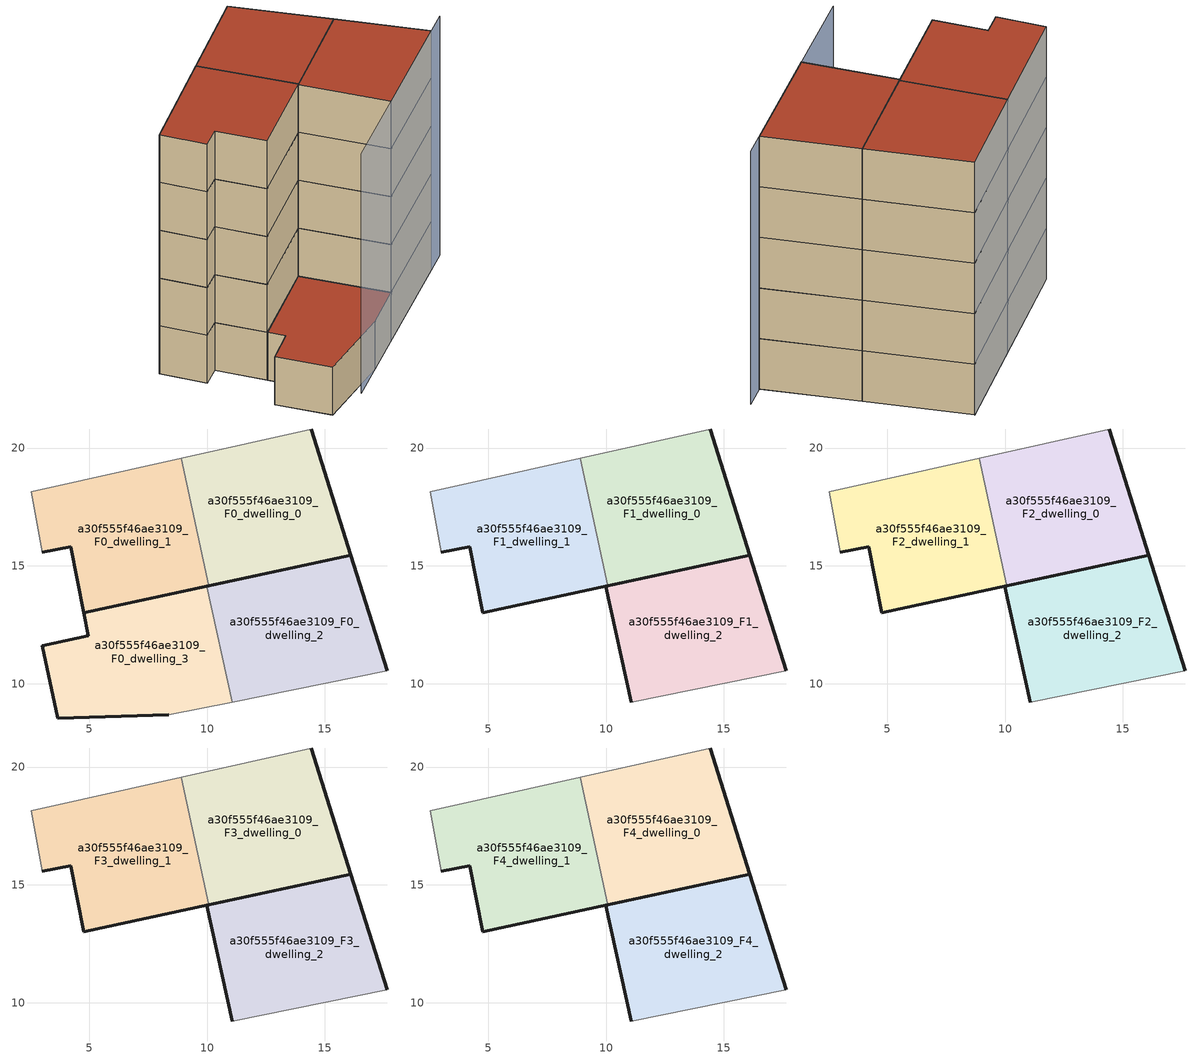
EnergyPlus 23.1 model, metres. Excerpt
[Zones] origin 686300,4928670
a30f555f46ae3109_F0_dwelling_0
 floor ground (EU_floor_Construction): 16.1,15.46 14.42,20.81 8.9,19.58 10.07,14.16 z0
 wall outside (EU_wall_Construction): 14.42,20.81 16.1,15.46 10.07,14.16 z0:3
 wall adiabatic (EU_wall_Construction): 8.9,19.58 14.42,20.81 z0:3
 wall to a30f555f46ae3109_F0_dwelling_1 (EU_wall_Construction): 10.07,14.16 8.9,19.58 z0:3
a30f555f46ae3109_F0_dwelling_1
 floor ground (EU_floor_Construction): 10.07,14.16 8.9,19.58 2.54,18.15 3,15.58 4.2,15.82 4.76,13.01 z0
 wall outside (EU_wall_Construction): 10.07,14.16 4.76,13.01 4.2,15.82 3,15.58 z0:3
 wall adiabatic (EU_wall_Construction): 3,15.58 2.54,18.15 8.9,19.58 z0:3
a30f555f46ae3109_F0_dwelling_2
 floor ground (EU_floor_Construction): 17.64,10.55 16.1,15.46 9.99,14.14 11.05,9.21 z0
 wall outside (EU_wall_Construction): 9.99,14.14 16.1,15.46 17.64,10.55 z0:3
 wall adiabatic (EU_wall_Construction): 17.64,10.55 11.05,9.21 z0:3
 wall to a30f555f46ae3109_F0_dwelling_3 (EU_wall_Construction): 11.05,9.21 9.99,14.14 z0:3
a30f555f46ae3109_F0_dwelling_3
 floor ground (EU_floor_Construction): 11.05,9.21 9.99,14.14 4.76,13.01 4.96,12.04 3,11.6 3.66,8.54 8.38,8.67 z0
 wall outside (EU_wall_Construction): 8.38,8.67 3.66,8.54 3,11.6 4.96,12.04 4.76,13.01 9.99,14.14 z0:3
 wall adiabatic (EU_wall_Construction): 11.05,9.21 8.38,8.67 z0:3
 roof outside (EU_roof_Construction): 9.99,14.14 11.05,9.21 8.38,8.67 3.66,8.54 3,11.6 4.96,12.04 4.76,13.01 z3
a30f555f46ae3109_F1_dwelling_0
 floor to a30f555f46ae3109_F0_dwelling_0 (EU_floor_Construction): 16.1,15.46 14.42,20.81 8.9,19.58 10.07,14.16 z3
 wall outside (EU_wall_Construction): 14.42,20.81 16.1,15.46 10.07,14.16 z3:6
 wall adiabatic (EU_wall_Construction): 8.9,19.58 14.42,20.81 z3:6
 wall to a30f555f46ae3109_F1_dwelling_1 (EU_wall_Construction): 10.07,14.16 8.9,19.58 z3:6
a30f555f46ae3109_F1_dwelling_1
 floor to a30f555f46ae3109_F0_dwelling_1 (EU_floor_Construction): 10.07,14.16 8.9,19.58 2.54,18.15 3,15.58 4.2,15.82 4.76,13.01 z3
 wall outside (EU_wall_Construction): 10.07,14.16 4.76,13.01 4.2,15.82 3,15.58 z3:6
 wall adiabatic (EU_wall_Construction): 3,15.58 2.54,18.15 8.9,19.58 z3:6
a30f555f46ae3109_F1_dwelling_2
 floor to a30f555f46ae3109_F0_dwelling_2 (EU_floor_Construction): 17.64,10.55 16.1,15.46 9.99,14.14 11.05,9.21 z3
 wall outside (EU_wall_Construction): 11.05,9.21 9.99,14.14 16.1,15.46 17.64,10.55 z3:6
 wall adiabatic (EU_wall_Construction): 17.64,10.55 11.05,9.21 z3:6
a30f555f46ae3109_F2_dwelling_0
 floor to a30f555f46ae3109_F1_dwelling_0 (EU_floor_Construction): 16.1,15.46 14.42,20.81 8.9,19.58 10.07,14.16 z6
 wall outside (EU_wall_Construction): 14.42,20.81 16.1,15.46 10.07,14.16 z6:9
 wall adiabatic (EU_wall_Construction): 8.9,19.58 14.42,20.81 z6:9
 wall to a30f555f46ae3109_F2_dwelling_1 (EU_wall_Construction): 10.07,14.16 8.9,19.58 z6:9
a30f555f46ae3109_F2_dwelling_1
 floor to a30f555f46ae3109_F1_dwelling_1 (EU_floor_Construction): 10.07,14.16 8.9,19.58 2.54,18.15 3,15.58 4.2,15.82 4.76,13.01 z6
 wall outside (EU_wall_Construction): 10.07,14.16 4.76,13.01 4.2,15.82 3,15.58 z6:9
 wall adiabatic (EU_wall_Construction): 3,15.58 2.54,18.15 8.9,19.58 z6:9
a30f555f46ae3109_F2_dwelling_2
 floor to a30f555f46ae3109_F1_dwelling_2 (EU_floor_Construction): 17.64,10.55 16.1,15.46 9.99,14.14 11.05,9.21 z6
 wall outside (EU_wall_Construction): 11.05,9.21 9.99,14.14 16.1,15.46 17.64,10.55 z6:9
 wall adiabatic (EU_wall_Construction): 17.64,10.55 11.05,9.21 z6:9
a30f555f46ae3109_F3_dwelling_0
 floor to a30f555f46ae3109_F2_dwelling_0 (EU_floor_Construction): 16.1,15.46 14.42,20.81 8.9,19.58 10.07,14.16 z9
 wall outside (EU_wall_Construction): 14.42,20.81 16.1,15.46 10.07,14.16 z9:12
 wall adiabatic (EU_wall_Construction): 8.9,19.58 14.42,20.81 z9:12
 wall to a30f555f46ae3109_F3_dwelling_1 (EU_wall_Construction): 10.07,14.16 8.9,19.58 z9:12
a30f555f46ae3109_F3_dwelling_1
 floor to a30f555f46ae3109_F2_dwelling_1 (EU_floor_Construction): 10.07,14.16 8.9,19.58 2.54,18.15 3,15.58 4.2,15.82 4.76,13.01 z9
 wall outside (EU_wall_Construction): 10.07,14.16 4.76,13.01 4.2,15.82 3,15.58 z9:12
 wall adiabatic (EU_wall_Construction): 3,15.58 2.54,18.15 8.9,19.58 z9:12
a30f555f46ae3109_F3_dwelling_2
 floor to a30f555f46ae3109_F2_dwelling_2 (EU_floor_Construction): 17.64,10.55 16.1,15.46 9.99,14.14 11.05,9.21 z9
 wall outside (EU_wall_Construction): 11.05,9.21 9.99,14.14 16.1,15.46 17.64,10.55 z9:12
 wall adiabatic (EU_wall_Construction): 17.64,10.55 11.05,9.21 z9:12
a30f555f46ae3109_F4_dwelling_0
 floor to a30f555f46ae3109_F3_dwelling_0 (EU_floor_Construction): 16.1,15.46 14.42,20.81 8.9,19.58 10.07,14.16 z12
 wall outside (EU_wall_Construction): 14.42,20.81 16.1,15.46 10.07,14.16 z12:15
 wall adiabatic (EU_wall_Construction): 8.9,19.58 14.42,20.81 z12:15
 wall to a30f555f46ae3109_F4_dwelling_1 (EU_wall_Construction): 10.07,14.16 8.9,19.58 z12:15
 roof outside (EU_roof_Construction): 14.42,20.81 16.1,15.46 10.07,14.16 8.9,19.58 z15
a30f555f46ae3109_F4_dwelling_1
 floor to a30f555f46ae3109_F3_dwelling_1 (EU_floor_Construction): 10.07,14.16 8.9,19.58 2.54,18.15 3,15.58 4.2,15.82 4.76,13.01 z12
 wall outside (EU_wall_Construction): 10.07,14.16 4.76,13.01 4.2,15.82 3,15.58 z12:15
 wall adiabatic (EU_wall_Construction): 3,15.58 2.54,18.15 8.9,19.58 z12:15
 roof outside (EU_roof_Construction): 8.9,19.58 10.07,14.16 4.76,13.01 4.2,15.82 3,15.58 2.54,18.15 z15
a30f555f46ae3109_F4_dwelling_2
 floor to a30f555f46ae3109_F3_dwelling_2 (EU_floor_Construction): 17.64,10.55 16.1,15.46 9.99,14.14 11.05,9.21 z12
 wall outside (EU_wall_Construction): 11.05,9.21 9.99,14.14 16.1,15.46 17.64,10.55 z12:15
 wall adiabatic (EU_wall_Construction): 17.64,10.55 11.05,9.21 z12:15
 roof outside (EU_roof_Construction): 16.1,15.46 17.64,10.55 11.05,9.21 9.99,14.14 z15
shading: 6.11,8.21 18.97,10.82 / 14.42,20.81 2.54,18.15 z0:15
[Building]
EU S2 Campaign: North Axis=0; Terrain=City; Solar Distribution=FullExterior
[Site:Location]
Bologna: Latitude=44.5; Longitude=11.25; Time Zone=1; Elevation=37
[SizingPeriod:WeatherFileDays]
AnnualSizingPeriod: Begin Month=1; Begin Day of Month=1; End Month=12; End Day of Month=31; Day of Week for Start Day=Monday; Use Weather File Daylight Saving Period=No; Use Weather File Rain and Snow Indicators=No
[MATERIAL]
EU_InternalMass_Material: Roughness=MediumRough; Thickness=0.1; Conductivity=1; Density=1800; Specific Heat=900; Thermal Absorptance=0.9; Solar Absorptance=0.7; Visible Absorptance=0.7
[MATERIAL:NOMASS] Roughness=MediumRough; Thermal Absorptance=0.9; Solar Absorptance=0.7; Visible Absorptance=0.7
Name | Thermal Resistance
EU_wall_NoMass | 0.905828
EU_roof_NoMass | 0.37593
EU_floor_NoMass | 0.67114
[CONSTRUCTION]
EU_wall_Construction: EU_wall_NoMass
EU_roof_Construction: EU_roof_NoMass
EU_floor_Construction: EU_floor_NoMass
EU_InternalMass_Construction: EU_InternalMass_Material
[ZONE] Type=1; Multiplier=1; Ceiling Height=autocalculate; Floor Area=autocalculate; Part of Total Floor Area=Yes
Name | Volume
a30f555f46ae3109_F0_dwelling_0; a30f555f46ae3109_F1_dwelling_0; a30f555f46ae3109_F2_dwelling_0; a30f555f46ae3109_F3_dwelling_0; a30f555f46ae3109_F4_dwelling_0 | 98.7312
a30f555f46ae3109_F0_dwelling_1 | 98.7173
a30f555f46ae3109_F1_dwelling_1; a30f555f46ae3109_F2_dwelling_1; a30f555f46ae3109_F3_dwelling_1; a30f555f46ae3109_F4_dwelling_1 | 98.7158
a30f555f46ae3109_F0_dwelling_2 | 98.7239
a30f555f46ae3109_F1_dwelling_2; a30f555f46ae3109_F2_dwelling_2; a30f555f46ae3109_F3_dwelling_2; a30f555f46ae3109_F4_dwelling_2 | 98.7261
a30f555f46ae3109_F0_dwelling_3 | 98.7305
[INTERNALMASS] Construction=EU_InternalMass_Construction
Name | Zone or ZoneList | Surface Area
a30f555f46ae3109_F0_dwelling_0_EU_InternalMass | a30f555f46ae3109_F0_dwelling_0 | 32.9103
a30f555f46ae3109_F0_dwelling_1_EU_InternalMass | a30f555f46ae3109_F0_dwelling_1 | 32.9056
a30f555f46ae3109_F0_dwelling_2_EU_InternalMass | a30f555f46ae3109_F0_dwelling_2 | 32.9083
a30f555f46ae3109_F0_dwelling_3_EU_InternalMass | a30f555f46ae3109_F0_dwelling_3 | 32.9103
a30f555f46ae3109_F1_dwelling_0_EU_InternalMass | a30f555f46ae3109_F1_dwelling_0 | 43.882
a30f555f46ae3109_F1_dwelling_1_EU_InternalMass | a30f555f46ae3109_F1_dwelling_1 | 43.8799
a30f555f46ae3109_F1_dwelling_2_EU_InternalMass | a30f555f46ae3109_F1_dwelling_2 | 43.8748
a30f555f46ae3109_F2_dwelling_0_EU_InternalMass | a30f555f46ae3109_F2_dwelling_0 | 43.882
a30f555f46ae3109_F2_dwelling_1_EU_InternalMass | a30f555f46ae3109_F2_dwelling_1 | 43.8799
a30f555f46ae3109_F2_dwelling_2_EU_InternalMass | a30f555f46ae3109_F2_dwelling_2 | 43.8748
a30f555f46ae3109_F3_dwelling_0_EU_InternalMass | a30f555f46ae3109_F3_dwelling_0 | 43.882
a30f555f46ae3109_F3_dwelling_1_EU_InternalMass | a30f555f46ae3109_F3_dwelling_1 | 43.8799
a30f555f46ae3109_F3_dwelling_2_EU_InternalMass | a30f555f46ae3109_F3_dwelling_2 | 43.8748
a30f555f46ae3109_F4_dwelling_0_EU_InternalMass | a30f555f46ae3109_F4_dwelling_0 | 43.882
a30f555f46ae3109_F4_dwelling_1_EU_InternalMass | a30f555f46ae3109_F4_dwelling_1 | 43.8799
a30f555f46ae3109_F4_dwelling_2_EU_InternalMass | a30f555f46ae3109_F4_dwelling_2 | 43.8748
[OTHEREQUIPMENT] Fuel Type=Electricity; Design Level Calculation Method=Watts/Area; Power per Zone Floor Area=1; Fraction Latent=0; Fraction Radiant=0; Fraction Lost=0; Carbon Dioxide Generation Rate=0; EndUse Subcategory=EU_Step8_InternalGains
Name | Zone or ZoneList or Space or SpaceList | Schedule
EU_Step8_InternalGain_a30f555f46ae3109_F0_dwelling_0_f000 | a30f555f46ae3109_F0_dwelling_0 | EU_Step8_GainSchedule_a30f555f46ae3109_F0_dwelling_0_f000
EU_Step8_InternalGain_a30f555f46ae3109_F0_dwelling_1_f000 | a30f555f46ae3109_F0_dwelling_1 | EU_Step8_GainSchedule_a30f555f46ae3109_F0_dwelling_1_f000
EU_Step8_InternalGain_a30f555f46ae3109_F0_dwelling_2_f000 | a30f555f46ae3109_F0_dwelling_2 | EU_Step8_GainSchedule_a30f555f46ae3109_F0_dwelling_2_f000
EU_Step8_InternalGain_a30f555f46ae3109_F0_dwelling_3_f000 | a30f555f46ae3109_F0_dwelling_3 | EU_Step8_GainSchedule_a30f555f46ae3109_F0_dwelling_3_f000
EU_Step8_InternalGain_a30f555f46ae3109_F1_dwelling_0_f000 | a30f555f46ae3109_F1_dwelling_0 | EU_Step8_GainSchedule_a30f555f46ae3109_F1_dwelling_0_f000
EU_Step8_InternalGain_a30f555f46ae3109_F1_dwelling_1_f000 | a30f555f46ae3109_F1_dwelling_1 | EU_Step8_GainSchedule_a30f555f46ae3109_F1_dwelling_1_f000
EU_Step8_InternalGain_a30f555f46ae3109_F1_dwelling_2_f000 | a30f555f46ae3109_F1_dwelling_2 | EU_Step8_GainSchedule_a30f555f46ae3109_F1_dwelling_2_f000
EU_Step8_InternalGain_a30f555f46ae3109_F2_dwelling_0_f000 | a30f555f46ae3109_F2_dwelling_0 | EU_Step8_GainSchedule_a30f555f46ae3109_F2_dwelling_0_f000
EU_Step8_InternalGain_a30f555f46ae3109_F2_dwelling_1_f000 | a30f555f46ae3109_F2_dwelling_1 | EU_Step8_GainSchedule_a30f555f46ae3109_F2_dwelling_1_f000
EU_Step8_InternalGain_a30f555f46ae3109_F2_dwelling_2_f000 | a30f555f46ae3109_F2_dwelling_2 | EU_Step8_GainSchedule_a30f555f46ae3109_F2_dwelling_2_f000
EU_Step8_InternalGain_a30f555f46ae3109_F3_dwelling_0_f000 | a30f555f46ae3109_F3_dwelling_0 | EU_Step8_GainSchedule_a30f555f46ae3109_F3_dwelling_0_f000
EU_Step8_InternalGain_a30f555f46ae3109_F3_dwelling_1_f000 | a30f555f46ae3109_F3_dwelling_1 | EU_Step8_GainSchedule_a30f555f46ae3109_F3_dwelling_1_f000
EU_Step8_InternalGain_a30f555f46ae3109_F3_dwelling_2_f000 | a30f555f46ae3109_F3_dwelling_2 | EU_Step8_GainSchedule_a30f555f46ae3109_F3_dwelling_2_f000
EU_Step8_InternalGain_a30f555f46ae3109_F4_dwelling_0_f000 | a30f555f46ae3109_F4_dwelling_0 | EU_Step8_GainSchedule_a30f555f46ae3109_F4_dwelling_0_f000
EU_Step8_InternalGain_a30f555f46ae3109_F4_dwelling_1_f000 | a30f555f46ae3109_F4_dwelling_1 | EU_Step8_GainSchedule_a30f555f46ae3109_F4_dwelling_1_f000
EU_Step8_InternalGain_a30f555f46ae3109_F4_dwelling_2_f000 | a30f555f46ae3109_F4_dwelling_2 | EU_Step8_GainSchedule_a30f555f46ae3109_F4_dwelling_2_f000
[ZONEVENTILATION:DESIGNFLOWRATE] Schedule=EU_AlwaysOn; Design Flow Rate Calculation Method=AirChanges/Hour; Air Changes per Hour=0.73129; Ventilation Type=Natural; Fan Pressure Rise=0; Fan Total Efficiency=1; Constant Term Coefficient=1; Temperature Term Coefficient=0; Velocity Term Coefficient=0; Velocity Squared Term Coefficient=0; Minimum Indoor Temperature=-100; Maximum Indoor Temperature=100; Delta Temperature=-100; Minimum Outdoor Temperature=-100; Maximum Outdoor Temperature=100; Maximum Wind Speed=40
Name | Zone or ZoneList or Space or SpaceList
EU_ConstantAir_a30f555f46ae3109_F0_dwelling_0 | a30f555f46ae3109_F0_dwelling_0
EU_ConstantAir_a30f555f46ae3109_F0_dwelling_1 | a30f555f46ae3109_F0_dwelling_1
EU_ConstantAir_a30f555f46ae3109_F0_dwelling_2 | a30f555f46ae3109_F0_dwelling_2
EU_ConstantAir_a30f555f46ae3109_F0_dwelling_3 | a30f555f46ae3109_F0_dwelling_3
EU_ConstantAir_a30f555f46ae3109_F1_dwelling_0 | a30f555f46ae3109_F1_dwelling_0
EU_ConstantAir_a30f555f46ae3109_F1_dwelling_1 | a30f555f46ae3109_F1_dwelling_1
EU_ConstantAir_a30f555f46ae3109_F1_dwelling_2 | a30f555f46ae3109_F1_dwelling_2
EU_ConstantAir_a30f555f46ae3109_F2_dwelling_0 | a30f555f46ae3109_F2_dwelling_0
EU_ConstantAir_a30f555f46ae3109_F2_dwelling_1 | a30f555f46ae3109_F2_dwelling_1
EU_ConstantAir_a30f555f46ae3109_F2_dwelling_2 | a30f555f46ae3109_F2_dwelling_2
EU_ConstantAir_a30f555f46ae3109_F3_dwelling_0 | a30f555f46ae3109_F3_dwelling_0
EU_ConstantAir_a30f555f46ae3109_F3_dwelling_1 | a30f555f46ae3109_F3_dwelling_1
EU_ConstantAir_a30f555f46ae3109_F3_dwelling_2 | a30f555f46ae3109_F3_dwelling_2
EU_ConstantAir_a30f555f46ae3109_F4_dwelling_0 | a30f555f46ae3109_F4_dwelling_0
EU_ConstantAir_a30f555f46ae3109_F4_dwelling_1 | a30f555f46ae3109_F4_dwelling_1
EU_ConstantAir_a30f555f46ae3109_F4_dwelling_2 | a30f555f46ae3109_F4_dwelling_2
[HVACTEMPLATE:THERMOSTAT] Constant Heating Setpoint=20; Constant Cooling Setpoint=50
EU_HeatOnly_a30f555f46ae3109_F0_dwelling_0; EU_HeatOnly_a30f555f46ae3109_F0_dwelling_1; EU_HeatOnly_a30f555f46ae3109_F0_dwelling_2; EU_HeatOnly_a30f555f46ae3109_F0_dwelling_3; EU_HeatOnly_a30f555f46ae3109_F1_dwelling_0; EU_HeatOnly_a30f555f46ae3109_F1_dwelling_1; EU_HeatOnly_a30f555f46ae3109_F1_dwelling_2; EU_HeatOnly_a30f555f46ae3109_F2_dwelling_0; EU_HeatOnly_a30f555f46ae3109_F2_dwelling_1; EU_HeatOnly_a30f555f46ae3109_F2_dwelling_2; EU_HeatOnly_a30f555f46ae3109_F3_dwelling_0; EU_HeatOnly_a30f555f46ae3109_F3_dwelling_1; EU_HeatOnly_a30f555f46ae3109_F3_dwelling_2; EU_HeatOnly_a30f555f46ae3109_F4_dwelling_0; EU_HeatOnly_a30f555f46ae3109_F4_dwelling_1; EU_HeatOnly_a30f555f46ae3109_F4_dwelling_2
[HVACTEMPLATE:ZONE:IDEALLOADSAIRSYSTEM] System Availability Schedule=EU_AlwaysOn; Maximum Heating Supply Air Temperature=50; Minimum Cooling Supply Air Temperature=13; Maximum Heating Supply Air Humidity Ratio=0.0156; Minimum Cooling Supply Air Humidity Ratio=0.0077; Heating Limit=NoLimit; Cooling Limit=NoLimit; Heating Availability Schedule=EU_AlwaysOn; Cooling Availability Schedule=EU_CoolingOff; Dehumidification Control Type=ConstantSensibleHeatRatio; Cooling Sensible Heat Ratio=0.7; Dehumidification Setpoint=60; Humidification Control Type=None; Humidification Setpoint=30; Outdoor Air Method=None; Outdoor Air Flow Rate per Person=0.00944; Outdoor Air Flow Rate per Zone Floor Area=0; Outdoor Air Flow Rate per Zone=0; Demand Controlled Ventilation Type=None; Outdoor Air Economizer Type=NoEconomizer; Heat Recovery Type=None; Sensible Heat Recovery Effectiveness=0.7; Latent Heat Recovery Effectiveness=0.65
Name | Template Thermostat
a30f555f46ae3109_F0_dwelling_0 | EU_HeatOnly_a30f555f46ae3109_F0_dwelling_0
a30f555f46ae3109_F0_dwelling_1 | EU_HeatOnly_a30f555f46ae3109_F0_dwelling_1
a30f555f46ae3109_F0_dwelling_2 | EU_HeatOnly_a30f555f46ae3109_F0_dwelling_2
a30f555f46ae3109_F0_dwelling_3 | EU_HeatOnly_a30f555f46ae3109_F0_dwelling_3
a30f555f46ae3109_F1_dwelling_0 | EU_HeatOnly_a30f555f46ae3109_F1_dwelling_0
a30f555f46ae3109_F1_dwelling_1 | EU_HeatOnly_a30f555f46ae3109_F1_dwelling_1
a30f555f46ae3109_F1_dwelling_2 | EU_HeatOnly_a30f555f46ae3109_F1_dwelling_2
a30f555f46ae3109_F2_dwelling_0 | EU_HeatOnly_a30f555f46ae3109_F2_dwelling_0
a30f555f46ae3109_F2_dwelling_1 | EU_HeatOnly_a30f555f46ae3109_F2_dwelling_1
a30f555f46ae3109_F2_dwelling_2 | EU_HeatOnly_a30f555f46ae3109_F2_dwelling_2
a30f555f46ae3109_F3_dwelling_0 | EU_HeatOnly_a30f555f46ae3109_F3_dwelling_0
a30f555f46ae3109_F3_dwelling_1 | EU_HeatOnly_a30f555f46ae3109_F3_dwelling_1
a30f555f46ae3109_F3_dwelling_2 | EU_HeatOnly_a30f555f46ae3109_F3_dwelling_2
a30f555f46ae3109_F4_dwelling_0 | EU_HeatOnly_a30f555f46ae3109_F4_dwelling_0
a30f555f46ae3109_F4_dwelling_1 | EU_HeatOnly_a30f555f46ae3109_F4_dwelling_1
a30f555f46ae3109_F4_dwelling_2 | EU_HeatOnly_a30f555f46ae3109_F4_dwelling_2
[SIZING:ZONE] Zone Cooling Design Supply Air Temperature Input Method=SupplyAirTemperature; Zone Cooling Design Supply Air Temperature=13; Zone Heating Design Supply Air Temperature Input Method=SupplyAirTemperature; Zone Heating Design Supply Air Temperature=50; Zone Cooling Design Supply Air Humidity Ratio=0.008; Zone Heating Design Supply Air Humidity Ratio=0.008; Cooling Design Air Flow Method=DesignDay; Cooling Design Air Flow Rate=0; Cooling Minimum Air Flow per Zone Floor Area=0.000762; Cooling Minimum Air Flow=0; Cooling Minimum Air Flow Fraction=0.2; Heating Design Air Flow Method=DesignDay; Heating Design Air Flow Rate=0; Heating Maximum Air Flow per Zone Floor Area=0.002032; Heating Maximum Air Flow=0.141576; Heating Maximum Air Flow Fraction=0.3; Account for Dedicated Outdoor Air System=No; Dedicated Outdoor Air System Control Strategy=NeutralSupplyAir; Dedicated Outdoor Air Low Setpoint Temperature for Design=autosize; Dedicated Outdoor Air High Setpoint Temperature for Design=autosize; Zone Load Sizing Method=Sensible Load Only No Latent Load; Zone Latent Cooling Design Supply Air Humidity Ratio Input Method=HumidityRatioDifference; Zone Cooling Design Supply Air Humidity Ratio Difference=0.005; Zone Latent Heating Design Supply Air Humidity Ratio Input Method=HumidityRatioDifference; Zone Humidification Design Supply Air Humidity Ratio Difference=0.005
a30f555f46ae3109_F0_dwelling_0; a30f555f46ae3109_F0_dwelling_1; a30f555f46ae3109_F0_dwelling_2; a30f555f46ae3109_F0_dwelling_3; a30f555f46ae3109_F1_dwelling_0; a30f555f46ae3109_F1_dwelling_1; a30f555f46ae3109_F1_dwelling_2; a30f555f46ae3109_F2_dwelling_0; a30f555f46ae3109_F2_dwelling_1; a30f555f46ae3109_F2_dwelling_2; a30f555f46ae3109_F3_dwelling_0; a30f555f46ae3109_F3_dwelling_1; a30f555f46ae3109_F3_dwelling_2; a30f555f46ae3109_F4_dwelling_0; a30f555f46ae3109_F4_dwelling_1; a30f555f46ae3109_F4_dwelling_2
[SCHEDULE:CONSTANT]
Name | Hourly Value
EU_AlwaysOn | 1
EU_CoolingOff | 0
[SCHEDULE:FILE] Column Number=1; Rows to Skip at Top=0; Number of Hours of Data=8760; Column Separator=Comma; Interpolate to Timestep=No; Minutes per Item=60; Adjust Schedule for Daylight Savings=Yes
Name | File
EU_Step8_GainSchedule_a30f555f46ae3109_F0_dwelling_0_f000 | ../../schedules/a30f555f46ae3109/a30f555f46ae3109_F0_dwelling_0_f000_gain.csv
EU_Step8_GainSchedule_a30f555f46ae3109_F0_dwelling_1_f000 | ../../schedules/a30f555f46ae3109/a30f555f46ae3109_F0_dwelling_1_f000_gain.csv
EU_Step8_GainSchedule_a30f555f46ae3109_F0_dwelling_2_f000 | ../../schedules/a30f555f46ae3109/a30f555f46ae3109_F0_dwelling_2_f000_gain.csv
EU_Step8_GainSchedule_a30f555f46ae3109_F0_dwelling_3_f000 | ../../schedules/a30f555f46ae3109/a30f555f46ae3109_F0_dwelling_3_f000_gain.csv
EU_Step8_GainSchedule_a30f555f46ae3109_F1_dwelling_0_f000 | ../../schedules/a30f555f46ae3109/a30f555f46ae3109_F1_dwelling_0_f000_gain.csv
EU_Step8_GainSchedule_a30f555f46ae3109_F1_dwelling_1_f000 | ../../schedules/a30f555f46ae3109/a30f555f46ae3109_F1_dwelling_1_f000_gain.csv
EU_Step8_GainSchedule_a30f555f46ae3109_F1_dwelling_2_f000 | ../../schedules/a30f555f46ae3109/a30f555f46ae3109_F1_dwelling_2_f000_gain.csv
EU_Step8_GainSchedule_a30f555f46ae3109_F2_dwelling_0_f000 | ../../schedules/a30f555f46ae3109/a30f555f46ae3109_F2_dwelling_0_f000_gain.csv
EU_Step8_GainSchedule_a30f555f46ae3109_F2_dwelling_1_f000 | ../../schedules/a30f555f46ae3109/a30f555f46ae3109_F2_dwelling_1_f000_gain.csv
EU_Step8_GainSchedule_a30f555f46ae3109_F2_dwelling_2_f000 | ../../schedules/a30f555f46ae3109/a30f555f46ae3109_F2_dwelling_2_f000_gain.csv
EU_Step8_GainSchedule_a30f555f46ae3109_F3_dwelling_0_f000 | ../../schedules/a30f555f46ae3109/a30f555f46ae3109_F3_dwelling_0_f000_gain.csv
EU_Step8_GainSchedule_a30f555f46ae3109_F3_dwelling_1_f000 | ../../schedules/a30f555f46ae3109/a30f555f46ae3109_F3_dwelling_1_f000_gain.csv
EU_Step8_GainSchedule_a30f555f46ae3109_F3_dwelling_2_f000 | ../../schedules/a30f555f46ae3109/a30f555f46ae3109_F3_dwelling_2_f000_gain.csv
EU_Step8_GainSchedule_a30f555f46ae3109_F4_dwelling_0_f000 | ../../schedules/a30f555f46ae3109/a30f555f46ae3109_F4_dwelling_0_f000_gain.csv
EU_Step8_GainSchedule_a30f555f46ae3109_F4_dwelling_1_f000 | ../../schedules/a30f555f46ae3109/a30f555f46ae3109_F4_dwelling_1_f000_gain.csv
EU_Step8_GainSchedule_a30f555f46ae3109_F4_dwelling_2_f000 | ../../schedules/a30f555f46ae3109/a30f555f46ae3109_F4_dwelling_2_f000_gain.csv
